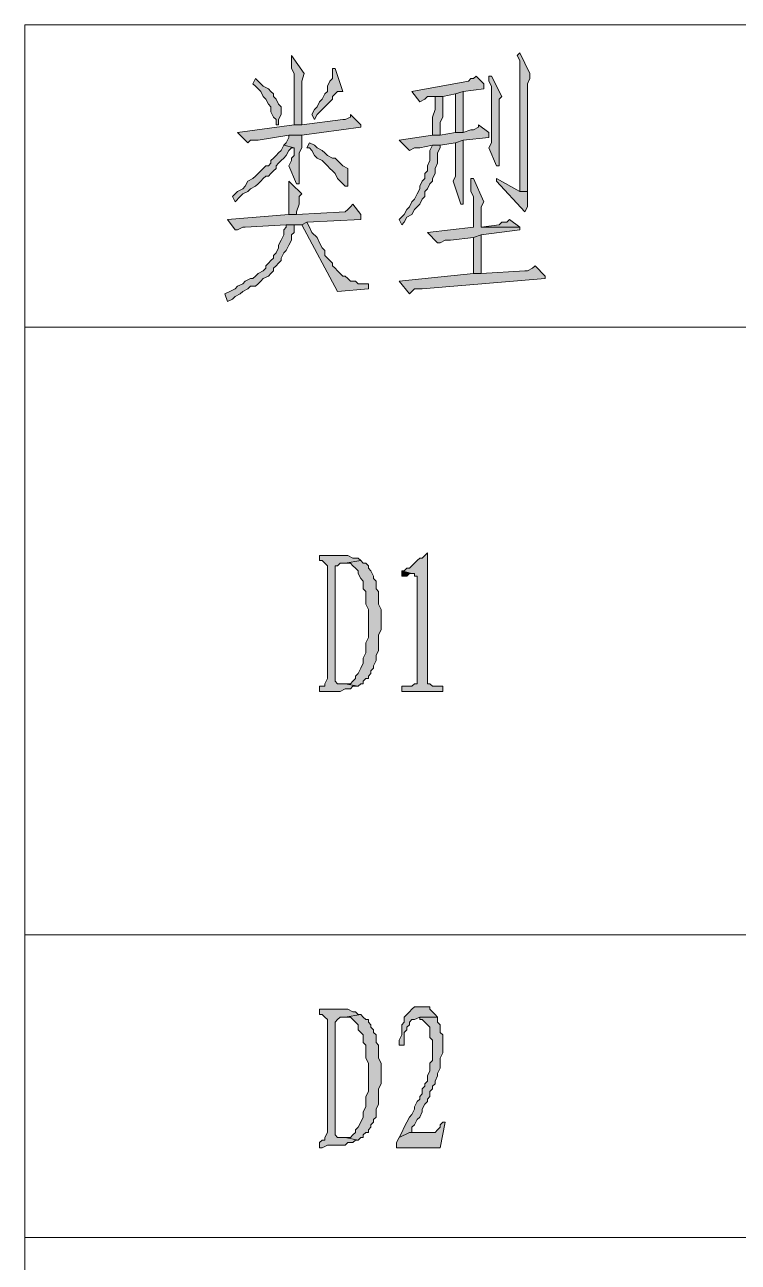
# Model space of a CAD drawing. Header units: millimetres. Extents: x 24 to 410, y 10 to 282.
# Drawn here: x 249.05 to 260.83, y 152.67 to 173.1 of the extents above; entities that cross this region are included whole.
import ezdxf

# ---------------------------------------------------------------- set-up
doc = ezdxf.new("R2010")
doc.units = ezdxf.units.MM

msp = doc.modelspace()

# ---------------------------------------------------------------- hatches: boundary and pattern name
h = msp.add_hatch(color=7)
h.dxf.hatch_style = 2
h.paths.add_polyline_path([(253.449667, 172.593), (253.449667, 172.381333), (253.492, 172.296667), (253.492, 171.45), (253.619, 171.45), (253.619, 172.085), (253.619, 172.127333), (253.619, 172.169667), (253.661333, 172.296667)])
h = msp.add_hatch(color=7)
h.dxf.hatch_style = 2
h.paths.add_polyline_path([(257.217333, 172.635333), (257.175, 172.593), (257.217333, 172.508333), (257.217333, 170.349333), (257.344333, 170.349333), (257.344333, 171.661667), (257.344333, 171.746333), (257.344333, 172.127333), (257.386667, 172.212), (257.386667, 172.296667)])
h = msp.add_hatch(color=7)
h.dxf.hatch_style = 2
h.paths.add_polyline_path([(254.169333, 172.381333), (254.127, 172.381333), (254.127, 172.296667), (254.127, 172.212), (254.084667, 172.169667), (254.042333, 172.085), (254.042333, 172.000333), (254, 171.958), (253.957667, 171.873333), (253.915333, 171.831), (253.873, 171.746333), (253.830667, 171.704), (253.788333, 171.619333), (253.830667, 171.534667), (253.873, 171.619333), (253.957667, 171.704), (254, 171.746333), (254.042333, 171.788667), (254.084667, 171.831), (254.127, 171.873333), (254.127, 171.915667), (254.169333, 171.958), (254.211667, 172.000333), (254.296333, 172.000333)])
h = msp.add_hatch(color=7)
h.dxf.hatch_style = 2
h.paths.add_polyline_path([(256.497667, 172.254333), (256.455333, 172.212), (256.413, 172.212), (256.370667, 172.169667), (255.439333, 172.000333), (255.566333, 171.831), (255.651, 171.873333), (255.693333, 171.915667), (255.947333, 171.915667), (256.159, 171.958), (256.286, 172.000333), (256.624667, 172.042667), (256.624667, 172.127333)])
h = msp.add_hatch(color=7)
h.dxf.hatch_style = 2
h.paths.add_polyline_path([(256.751667, 172.254333), (256.709333, 172.254333), (256.709333, 172.169667), (256.751667, 172.085), (256.751667, 171.153667), (256.709333, 171.069), (256.836333, 170.772667), (256.878667, 170.772667), (256.878667, 171.153667), (256.878667, 171.577), (256.878667, 171.661667), (256.878667, 171.873333), (256.921, 171.915667)])
h = msp.add_hatch(color=7)
h.dxf.hatch_style = 2
h.paths.add_polyline_path([(252.857, 172.212), (252.814667, 172.127333), (252.857, 172.085), (252.899333, 172.042667), (252.941667, 172.000333), (252.984, 171.915667), (253.026333, 171.873333), (253.068667, 171.788667), (253.111, 171.746333), (253.111, 171.661667), (253.153333, 171.577), (253.195667, 171.534667), (253.195667, 171.45), (253.238, 171.45), (253.238, 171.534667), (253.280333, 171.619333), (253.280333, 171.746333), (253.238, 171.788667), (253.195667, 171.873333), (253.153333, 171.915667), (253.153333, 171.958), (253.111, 172.000333), (253.068667, 172.042667), (252.984, 172.085), (252.941667, 172.127333)])
h = msp.add_hatch(color=7)
h.dxf.hatch_style = 2
h.paths.add_polyline_path([(255.947333, 171.915667), (255.820333, 171.915667), (255.820333, 171.788667), (255.820333, 171.704), (255.778, 171.577), (255.778, 171.280667), (255.905, 171.280667), (255.905, 171.492333), (255.947333, 171.577)])
h = msp.add_hatch(color=7)
h.dxf.hatch_style = 2
h.paths.add_polyline_path([(256.286, 172.000333), (256.159, 171.958), (256.159, 171.323), (256.286, 171.323)])
h = msp.add_hatch(color=7)
h.dxf.hatch_style = 2
h.paths.add_polyline_path([(254.423333, 171.619333), (254.423333, 171.577), (254.338667, 171.534667), (254.296333, 171.534667), (253.619, 171.45), (253.492, 171.45), (252.560667, 171.323), (252.73, 171.153667), (252.772333, 171.196), (252.899333, 171.196), (253.407333, 171.280667), (253.619, 171.280667), (254.592667, 171.407667), (254.592667, 171.45)])
h = msp.add_hatch(color=7)
h.dxf.hatch_style = 2
h.paths.add_polyline_path([(256.54, 171.45), (256.54, 171.407667), (256.455333, 171.365333), (256.413, 171.365333), (256.286, 171.323), (256.159, 171.323), (255.905, 171.280667), (255.778, 171.280667), (255.227667, 171.196), (255.397, 171.026667), (255.481667, 171.069), (255.566333, 171.069), (255.778, 171.111333), (255.905, 171.111333), (256.159, 171.153667), (256.286, 171.196), (256.709333, 171.238333), (256.709333, 171.323)])
h = msp.add_hatch(color=7)
h.dxf.hatch_style = 2
h.paths.add_polyline_path([(253.619, 171.280667), (253.407333, 171.280667), (253.407333, 171.238333), (253.365, 171.153667), (253.322667, 171.111333), (253.492, 171.069), (253.492, 170.942), (253.449667, 170.899667), (253.449667, 170.857333), (253.407333, 170.772667), (253.534333, 170.476333), (253.576667, 170.476333), (253.576667, 170.518667), (253.576667, 170.984333), (253.619, 171.069)])
h = msp.add_hatch(color=7)
h.dxf.hatch_style = 2
h.paths.add_polyline_path([(253.322667, 171.111333), (253.280333, 171.026667), (253.238, 170.984333), (253.195667, 170.942), (253.153333, 170.899667), (253.111, 170.857333), (253.111, 170.815), (253.068667, 170.772667), (253.026333, 170.772667), (252.984, 170.730333), (252.941667, 170.688), (252.899333, 170.645667), (252.857, 170.603333), (252.814667, 170.561), (252.73, 170.518667), (252.687667, 170.434), (252.645333, 170.391667), (252.560667, 170.349333), (252.476, 170.264667), (252.518333, 170.18), (252.603, 170.264667), (252.645333, 170.307), (252.73, 170.349333), (252.772333, 170.391667), (252.857, 170.434), (252.899333, 170.476333), (252.941667, 170.518667), (252.984, 170.561), (253.026333, 170.603333), (253.068667, 170.603333), (253.111, 170.645667), (253.153333, 170.688), (253.195667, 170.730333), (253.195667, 170.772667), (253.238, 170.815), (253.280333, 170.857333), (253.322667, 170.899667), (253.365, 170.942), (253.407333, 171.026667), (253.449667, 171.069), (253.492, 171.069)])
h = msp.add_hatch(color=7)
h.dxf.hatch_style = 2
h.paths.add_polyline_path([(253.746, 171.153667), (253.703667, 171.069), (253.746, 171.069), (253.788333, 171.026667), (253.830667, 170.942), (253.873, 170.899667), (253.957667, 170.857333), (254, 170.815), (254.042333, 170.772667), (254.084667, 170.730333), (254.127, 170.688), (254.169333, 170.645667), (254.211667, 170.561), (254.254, 170.518667), (254.296333, 170.476333), (254.338667, 170.434), (254.381, 170.434), (254.381, 170.476333), (254.381, 170.730333), (254.296333, 170.772667), (254.254, 170.815), (254.211667, 170.857333), (254.169333, 170.899667), (254.127, 170.899667), (254.042333, 170.942), (254, 170.984333), (253.957667, 171.026667), (253.873, 171.069), (253.830667, 171.111333)])
h = msp.add_hatch(color=7)
h.dxf.hatch_style = 2
h.paths.add_polyline_path([(255.905, 171.111333), (255.778, 171.111333), (255.735667, 171.026667), (255.735667, 170.857333), (255.693333, 170.772667), (255.693333, 170.688), (255.651, 170.645667), (255.651, 170.561), (255.608667, 170.518667), (255.566333, 170.434), (255.566333, 170.391667), (255.524, 170.307), (255.481667, 170.222333), (255.439333, 170.18), (255.397, 170.095333), (255.354667, 170.053), (255.312333, 169.968333), (255.227667, 169.883667), (255.27, 169.799), (255.312333, 169.841333), (255.354667, 169.926), (255.439333, 169.968333), (255.481667, 170.053), (255.524, 170.095333), (255.566333, 170.137667), (255.608667, 170.222333), (255.651, 170.264667), (255.651, 170.349333), (255.693333, 170.391667), (255.735667, 170.476333), (255.778, 170.518667), (255.778, 170.561), (255.820333, 170.645667), (255.820333, 170.730333), (255.862667, 170.815), (255.862667, 170.984333), (255.905, 171.069)])
h = msp.add_hatch(color=7)
h.dxf.hatch_style = 2
h.paths.add_polyline_path([(256.286, 171.196), (256.159, 171.153667), (256.159, 170.603333), (256.116667, 170.518667), (256.243667, 170.137667), (256.286, 170.137667), (256.286, 170.730333)])
h = msp.add_hatch(color=7)
h.dxf.hatch_style = 2
h.paths.add_polyline_path([(253.407333, 170.518667), (253.407333, 169.968333), (253.534333, 169.968333), (253.534333, 170.010667), (253.576667, 170.137667), (253.576667, 170.264667), (253.619, 170.307), (253.449667, 170.476333)])
h = msp.add_hatch(color=7)
h.dxf.hatch_style = 2
h.paths.add_polyline_path([(256.455333, 170.561), (256.413, 170.561), (256.413, 170.476333), (256.413, 170.349333), (256.455333, 170.264667), (256.455333, 169.756667), (255.693333, 169.672), (255.862667, 169.502667), (255.905, 169.502667), (255.989667, 169.545), (256.074333, 169.545), (256.455333, 169.587333), (256.582333, 169.629667), (257.217333, 169.714333), (257.217333, 169.756667), (256.582333, 169.756667), (256.582333, 169.968333), (256.582333, 170.010667), (256.582333, 170.095333), (256.624667, 170.18)])
h = msp.add_hatch(color=7)
h.dxf.hatch_style = 2
h.paths.add_polyline_path([(256.836333, 170.561), (256.836333, 170.518667), (257.302, 170.010667), (257.344333, 170.095333), (257.344333, 170.349333), (257.217333, 170.349333)])
h = msp.add_hatch(color=7)
h.dxf.hatch_style = 2
h.paths.add_polyline_path([(254.465667, 170.137667), (254.423333, 170.095333), (254.381, 170.053), (254.338667, 170.010667), (253.534333, 169.968333), (253.407333, 169.968333), (252.391333, 169.883667), (252.518333, 169.714333), (252.560667, 169.714333), (252.645333, 169.756667), (252.687667, 169.756667), (253.365, 169.799), (253.619, 169.799), (253.703667, 169.841333), (254.592667, 169.883667), (254.592667, 169.968333)])
h = msp.add_hatch(color=7)
h.dxf.hatch_style = 2
h.paths.add_polyline_path([(253.492, 169.799), (253.365, 169.799), (253.365, 169.756667), (253.322667, 169.714333), (253.322667, 169.629667), (253.280333, 169.545), (253.238, 169.460333), (253.238, 169.418), (253.195667, 169.333333), (253.153333, 169.291), (253.153333, 169.248667), (253.111, 169.206333), (253.068667, 169.164), (253.026333, 169.121667), (253.026333, 169.079333), (252.984, 169.037), (252.899333, 168.994667), (252.857, 168.952333), (252.814667, 168.91), (252.772333, 168.91), (252.687667, 168.867667), (252.645333, 168.825333), (252.560667, 168.783), (252.518333, 168.740667), (252.433667, 168.698333), (252.349, 168.656), (252.391333, 168.529), (252.476, 168.571333), (252.518333, 168.613667), (252.603, 168.656), (252.645333, 168.698333), (252.73, 168.740667), (252.772333, 168.783), (252.857, 168.783), (252.899333, 168.825333), (252.941667, 168.867667), (252.984, 168.91), (253.068667, 168.952333), (253.111, 168.994667), (253.153333, 169.037), (253.153333, 169.079333), (253.195667, 169.121667), (253.238, 169.164), (253.280333, 169.206333), (253.280333, 169.248667), (253.322667, 169.333333), (253.365, 169.375667), (253.407333, 169.460333), (253.449667, 169.545), (253.449667, 169.629667), (253.492, 169.672)])
h = msp.add_hatch(color=7)
h.dxf.hatch_style = 2
h.paths.add_polyline_path([(253.703667, 169.841333), (253.619, 169.799), (254.211667, 168.698333), (254.719667, 168.740667), (254.719667, 168.825333), (254.677333, 168.825333), (254.550333, 168.825333), (254.508, 168.867667), (254.423333, 168.867667), (254.381, 168.91), (254.338667, 168.952333), (254.296333, 168.952333), (254.254, 168.994667), (254.211667, 169.037), (254.169333, 169.079333), (254.127, 169.121667), (254.127, 169.164), (254.084667, 169.206333), (254.042333, 169.248667), (254, 169.291), (254, 169.375667), (253.957667, 169.418), (253.915333, 169.502667), (253.873, 169.587333), (253.788333, 169.672), (253.746, 169.756667)])
h = msp.add_hatch(color=7)
h.dxf.hatch_style = 2
h.paths.add_polyline_path([(257.048, 169.883667), (257.005667, 169.841333), (256.921, 169.841333), (256.878667, 169.799), (256.582333, 169.756667), (257.217333, 169.756667)])
h = msp.add_hatch(color=7)
h.dxf.hatch_style = 2
h.paths.add_polyline_path([(256.582333, 169.629667), (256.455333, 169.587333), (256.455333, 168.994667), (256.582333, 168.994667)])
h = msp.add_hatch(color=7)
h.dxf.hatch_style = 2
h.paths.add_polyline_path([(257.471333, 169.121667), (257.429, 169.079333), (257.344333, 169.037), (257.302, 169.037), (256.582333, 168.994667), (256.455333, 168.994667), (255.227667, 168.867667), (255.397, 168.656), (255.439333, 168.698333), (255.481667, 168.740667), (255.608667, 168.740667), (257.640667, 168.91), (257.640667, 168.952333)])
h = msp.add_hatch(color=7)
h.dxf.hatch_style = 2
h.paths.add_polyline_path([(254.296333, 164.338), (253.915333, 164.338), (253.915333, 164.253333), (253.957667, 164.253333), (254, 164.211), (254.042333, 164.168667), (254.042333, 162.306), (254, 162.221333), (254, 162.179), (253.957667, 162.179), (253.915333, 162.179), (253.915333, 162.094333), (254.254, 162.094333), (254.338667, 162.136667), (254.423333, 162.136667), (254.465667, 162.179), (254.550333, 162.179), (254.338667, 162.221333), (254.296333, 162.221333), (254.211667, 162.221333), (254.169333, 162.263667), (254.169333, 164.168667), (254.211667, 164.168667), (254.254, 164.211), (254.338667, 164.211), (254.592667, 164.253333), (254.550333, 164.295667), (254.465667, 164.295667), (254.381, 164.338)])
h = msp.add_hatch(color=7)
h.dxf.hatch_style = 2
h.paths.add_polyline_path([(255.693333, 164.380333), (255.651, 164.338), (255.608667, 164.295667), (255.566333, 164.295667), (255.524, 164.253333), (255.481667, 164.211), (255.439333, 164.168667), (255.397, 164.126333), (255.354667, 164.126333), (255.312333, 164.084), (255.27, 164.084), (255.439333, 164.041667), (255.481667, 164.041667), (255.481667, 163.999333), (255.524, 163.999333), (255.524, 163.914667), (255.524, 162.221333), (255.481667, 162.221333), (255.439333, 162.179), (255.27, 162.179), (255.27, 162.094333), (255.947333, 162.094333), (255.947333, 162.179), (255.778, 162.179), (255.735667, 162.221333), (255.693333, 162.221333), (255.693333, 162.263667)])
h = msp.add_hatch(color=7)
h.dxf.hatch_style = 2
h.paths.add_polyline_path([(254.592667, 164.253333), (254.338667, 164.211), (254.423333, 164.211), (254.465667, 164.168667), (254.508, 164.126333), (254.550333, 164.084), (254.550333, 164.041667), (254.592667, 163.957), (254.635, 163.914667), (254.635, 163.787667), (254.677333, 163.745333), (254.677333, 163.533667), (254.719667, 163.449), (254.719667, 162.983333), (254.677333, 162.898667), (254.677333, 162.856333), (254.677333, 162.771667), (254.677333, 162.729333), (254.635, 162.644667), (254.635, 162.56), (254.592667, 162.475333), (254.550333, 162.390667), (254.508, 162.348333), (254.508, 162.306), (254.465667, 162.263667), (254.423333, 162.221333), (254.338667, 162.221333), (254.550333, 162.179), (254.592667, 162.221333), (254.635, 162.221333), (254.635, 162.263667), (254.677333, 162.306), (254.719667, 162.306), (254.719667, 162.348333), (254.762, 162.390667), (254.762, 162.433), (254.804333, 162.475333), (254.804333, 162.517667), (254.846667, 162.602333), (254.846667, 162.687), (254.889, 162.771667), (254.889, 163.025667), (254.931333, 163.110333), (254.931333, 163.449), (254.889, 163.533667), (254.889, 163.745333), (254.846667, 163.787667), (254.846667, 163.914667), (254.804333, 163.957), (254.804333, 163.999333), (254.762, 164.084), (254.719667, 164.126333), (254.719667, 164.168667), (254.677333, 164.211), (254.635, 164.211)])
h = msp.add_hatch(color=7)
h.dxf.hatch_style = 2
h.paths.add_polyline_path([(255.27, 164.084), (255.27, 163.999333), (255.312333, 163.999333), (255.354667, 163.999333), (255.397, 164.041667), (255.439333, 164.041667)])
h = msp.add_hatch(color=7)
h.dxf.hatch_style = 2
h.paths.add_polyline_path([(254.296333, 156.845), (253.915333, 156.845), (253.915333, 156.760333), (253.957667, 156.760333), (254, 156.718), (254.042333, 156.675667), (254.042333, 154.813), (254, 154.728333), (254, 154.686), (253.957667, 154.686), (253.915333, 154.643667), (253.915333, 154.559), (253.957667, 154.559), (254.042333, 154.601333), (254.338667, 154.601333), (254.381, 154.643667), (254.465667, 154.643667), (254.508, 154.686), (254.550333, 154.686), (254.338667, 154.728333), (254.296333, 154.728333), (254.211667, 154.728333), (254.169333, 154.770667), (254.169333, 156.633333), (254.211667, 156.675667), (254.254, 156.718), (254.338667, 156.718), (254.592667, 156.760333), (254.550333, 156.760333), (254.508, 156.802667), (254.465667, 156.802667), (254.381, 156.845)])
h = msp.add_hatch(color=7)
h.dxf.hatch_style = 2
h.paths.add_polyline_path([(254.592667, 156.760333), (254.338667, 156.718), (254.423333, 156.718), (254.465667, 156.675667), (254.508, 156.633333), (254.550333, 156.591), (254.550333, 156.506333), (254.592667, 156.464), (254.635, 156.421667), (254.635, 156.294667), (254.677333, 156.252333), (254.677333, 156.040667), (254.719667, 155.956), (254.719667, 155.490333), (254.677333, 155.405667), (254.677333, 155.363333), (254.677333, 155.278667), (254.677333, 155.236333), (254.635, 155.151667), (254.635, 155.067), (254.592667, 154.982333), (254.550333, 154.897667), (254.508, 154.855333), (254.508, 154.813), (254.465667, 154.770667), (254.423333, 154.728333), (254.338667, 154.728333), (254.550333, 154.686), (254.592667, 154.728333), (254.635, 154.728333), (254.635, 154.770667), (254.677333, 154.813), (254.719667, 154.813), (254.719667, 154.855333), (254.762, 154.897667), (254.762, 154.94), (254.804333, 154.982333), (254.804333, 155.024667), (254.846667, 155.067), (254.846667, 155.194), (254.889, 155.278667), (254.889, 155.532667), (254.931333, 155.617333), (254.931333, 155.956), (254.889, 156.040667), (254.889, 156.252333), (254.846667, 156.294667), (254.846667, 156.421667), (254.804333, 156.464), (254.804333, 156.506333), (254.762, 156.548667), (254.762, 156.591), (254.719667, 156.633333), (254.719667, 156.675667), (254.677333, 156.675667), (254.635, 156.718)])
h = msp.add_hatch(color=7)
h.dxf.hatch_style = 2
h.paths.add_polyline_path([(255.608667, 156.887333), (255.481667, 156.887333), (255.439333, 156.845), (255.397, 156.802667), (255.354667, 156.760333), (255.312333, 156.718), (255.312333, 156.633333), (255.27, 156.591), (255.27, 156.421667), (255.227667, 156.337), (255.227667, 156.252333), (255.312333, 156.252333), (255.312333, 156.464), (255.354667, 156.506333), (255.354667, 156.548667), (255.397, 156.591), (255.397, 156.633333), (255.439333, 156.675667), (255.481667, 156.675667), (255.566333, 156.718), (255.862667, 156.718), (255.820333, 156.760333), (255.778, 156.802667), (255.735667, 156.845), (255.735667, 156.887333), (255.693333, 156.887333)])
h = msp.add_hatch(color=7)
h.dxf.hatch_style = 2
h.paths.add_polyline_path([(255.862667, 156.718), (255.566333, 156.718), (255.566333, 156.675667), (255.608667, 156.675667), (255.651, 156.633333), (255.693333, 156.591), (255.735667, 156.548667), (255.735667, 156.379333), (255.778, 156.337), (255.778, 155.998333), (255.735667, 155.956), (255.735667, 155.829), (255.693333, 155.744333), (255.693333, 155.659667), (255.651, 155.617333), (255.651, 155.575), (255.608667, 155.532667), (255.608667, 155.448), (255.566333, 155.405667), (255.566333, 155.363333), (255.524, 155.321), (255.481667, 155.236333), (255.481667, 155.194), (255.439333, 155.109333), (255.397, 155.067), (255.354667, 154.982333), (255.312333, 154.897667), (255.27, 154.813), (255.227667, 154.728333), (255.397, 154.813), (255.439333, 154.813), (255.439333, 154.897667), (255.481667, 154.94), (255.524, 155.024667), (255.566333, 155.067), (255.608667, 155.151667), (255.608667, 155.194), (255.651, 155.278667), (255.693333, 155.321), (255.693333, 155.363333), (255.735667, 155.405667), (255.735667, 155.490333), (255.778, 155.532667), (255.778, 155.575), (255.820333, 155.617333), (255.820333, 155.659667), (255.862667, 155.744333), (255.862667, 155.786667), (255.905, 155.871333), (255.905, 156.040667), (255.947333, 156.125333), (255.947333, 156.421667), (255.905, 156.464), (255.905, 156.591), (255.862667, 156.633333)])
h = msp.add_hatch(color=7)
h.dxf.hatch_style = 2
h.paths.add_polyline_path([(255.989667, 154.982333), (255.947333, 154.982333), (255.905, 154.94), (255.905, 154.897667), (255.862667, 154.855333), (255.820333, 154.813), (255.397, 154.813), (255.227667, 154.728333), (255.185333, 154.643667), (255.185333, 154.559), (255.905, 154.559)])

# ---------------------------------------------------------------- linework, layer by layer
at = {"color": 7, "lineweight": 0}
for points in [[(249.047, 173.101), (377.063, 173.101), (377.063, 118.11), (249.047, 118.11)], [(253.449667, 172.593), (253.449667, 172.381333), (253.492, 172.296667), (253.492, 171.45), (253.619, 171.45), (253.619, 172.085), (253.619, 172.127333), (253.619, 172.169667), (253.661333, 172.296667)], [(257.217333, 172.635333), (257.175, 172.593), (257.217333, 172.508333), (257.217333, 170.349333), (257.344333, 170.349333), (257.344333, 171.661667), (257.344333, 171.746333), (257.344333, 172.127333), (257.386667, 172.212), (257.386667, 172.296667)], [(254.169333, 172.381333), (254.127, 172.381333), (254.127, 172.296667), (254.127, 172.212), (254.084667, 172.169667), (254.042333, 172.085), (254.042333, 172.000333), (254, 171.958), (253.957667, 171.873333), (253.915333, 171.831), (253.873, 171.746333), (253.830667, 171.704), (253.788333, 171.619333), (253.830667, 171.534667), (253.873, 171.619333), (253.957667, 171.704), (254, 171.746333), (254.042333, 171.788667), (254.084667, 171.831), (254.127, 171.873333), (254.127, 171.915667), (254.169333, 171.958), (254.211667, 172.000333), (254.296333, 172.000333)], [(256.497667, 172.254333), (256.455333, 172.212), (256.413, 172.212), (256.370667, 172.169667), (255.439333, 172.000333), (255.566333, 171.831), (255.651, 171.873333), (255.693333, 171.915667), (255.947333, 171.915667), (256.159, 171.958), (256.286, 172.000333), (256.624667, 172.042667), (256.624667, 172.127333)], [(256.751667, 172.254333), (256.709333, 172.254333), (256.709333, 172.169667), (256.751667, 172.085), (256.751667, 171.153667), (256.709333, 171.069), (256.836333, 170.772667), (256.878667, 170.772667), (256.878667, 171.153667), (256.878667, 171.577), (256.878667, 171.661667), (256.878667, 171.873333), (256.921, 171.915667)], [(252.857, 172.212), (252.814667, 172.127333), (252.857, 172.085), (252.899333, 172.042667), (252.941667, 172.000333), (252.984, 171.915667), (253.026333, 171.873333), (253.068667, 171.788667), (253.111, 171.746333), (253.111, 171.661667), (253.153333, 171.577), (253.195667, 171.534667), (253.195667, 171.45), (253.238, 171.45), (253.238, 171.534667), (253.280333, 171.619333), (253.280333, 171.746333), (253.238, 171.788667), (253.195667, 171.873333), (253.153333, 171.915667), (253.153333, 171.958), (253.111, 172.000333), (253.068667, 172.042667), (252.984, 172.085), (252.941667, 172.127333)], [(255.947333, 171.915667), (255.820333, 171.915667), (255.820333, 171.788667), (255.820333, 171.704), (255.778, 171.577), (255.778, 171.280667), (255.905, 171.280667), (255.905, 171.492333), (255.947333, 171.577)], [(256.286, 172.000333), (256.159, 171.958), (256.159, 171.323), (256.286, 171.323)], [(254.423333, 171.619333), (254.423333, 171.577), (254.338667, 171.534667), (254.296333, 171.534667), (253.619, 171.45), (253.492, 171.45), (252.560667, 171.323), (252.73, 171.153667), (252.772333, 171.196), (252.899333, 171.196), (253.407333, 171.280667), (253.619, 171.280667), (254.592667, 171.407667), (254.592667, 171.45)], [(256.54, 171.45), (256.54, 171.407667), (256.455333, 171.365333), (256.413, 171.365333), (256.286, 171.323), (256.159, 171.323), (255.905, 171.280667), (255.778, 171.280667), (255.227667, 171.196), (255.397, 171.026667), (255.481667, 171.069), (255.566333, 171.069), (255.778, 171.111333), (255.905, 171.111333), (256.159, 171.153667), (256.286, 171.196), (256.709333, 171.238333), (256.709333, 171.323)], [(253.619, 171.280667), (253.407333, 171.280667), (253.407333, 171.238333), (253.365, 171.153667), (253.322667, 171.111333), (253.492, 171.069), (253.492, 170.942), (253.449667, 170.899667), (253.449667, 170.857333), (253.407333, 170.772667), (253.534333, 170.476333), (253.576667, 170.476333), (253.576667, 170.518667), (253.576667, 170.984333), (253.619, 171.069)], [(253.322667, 171.111333), (253.280333, 171.026667), (253.238, 170.984333), (253.195667, 170.942), (253.153333, 170.899667), (253.111, 170.857333), (253.111, 170.815), (253.068667, 170.772667), (253.026333, 170.772667), (252.984, 170.730333), (252.941667, 170.688), (252.899333, 170.645667), (252.857, 170.603333), (252.814667, 170.561), (252.73, 170.518667), (252.687667, 170.434), (252.645333, 170.391667), (252.560667, 170.349333), (252.476, 170.264667), (252.518333, 170.18), (252.603, 170.264667), (252.645333, 170.307), (252.73, 170.349333), (252.772333, 170.391667), (252.857, 170.434), (252.899333, 170.476333), (252.941667, 170.518667), (252.984, 170.561), (253.026333, 170.603333), (253.068667, 170.603333), (253.111, 170.645667), (253.153333, 170.688), (253.195667, 170.730333), (253.195667, 170.772667), (253.238, 170.815), (253.280333, 170.857333), (253.322667, 170.899667), (253.365, 170.942), (253.407333, 171.026667), (253.449667, 171.069), (253.492, 171.069)], [(253.746, 171.153667), (253.703667, 171.069), (253.746, 171.069), (253.788333, 171.026667), (253.830667, 170.942), (253.873, 170.899667), (253.957667, 170.857333), (254, 170.815), (254.042333, 170.772667), (254.084667, 170.730333), (254.127, 170.688), (254.169333, 170.645667), (254.211667, 170.561), (254.254, 170.518667), (254.296333, 170.476333), (254.338667, 170.434), (254.381, 170.434), (254.381, 170.476333), (254.381, 170.730333), (254.296333, 170.772667), (254.254, 170.815), (254.211667, 170.857333), (254.169333, 170.899667), (254.127, 170.899667), (254.042333, 170.942), (254, 170.984333), (253.957667, 171.026667), (253.873, 171.069), (253.830667, 171.111333)], [(255.905, 171.111333), (255.778, 171.111333), (255.735667, 171.026667), (255.735667, 170.857333), (255.693333, 170.772667), (255.693333, 170.688), (255.651, 170.645667), (255.651, 170.561), (255.608667, 170.518667), (255.566333, 170.434), (255.566333, 170.391667), (255.524, 170.307), (255.481667, 170.222333), (255.439333, 170.18), (255.397, 170.095333), (255.354667, 170.053), (255.312333, 169.968333), (255.227667, 169.883667), (255.27, 169.799), (255.312333, 169.841333), (255.354667, 169.926), (255.439333, 169.968333), (255.481667, 170.053), (255.524, 170.095333), (255.566333, 170.137667), (255.608667, 170.222333), (255.651, 170.264667), (255.651, 170.349333), (255.693333, 170.391667), (255.735667, 170.476333), (255.778, 170.518667), (255.778, 170.561), (255.820333, 170.645667), (255.820333, 170.730333), (255.862667, 170.815), (255.862667, 170.984333), (255.905, 171.069)], [(256.286, 171.196), (256.159, 171.153667), (256.159, 170.603333), (256.116667, 170.518667), (256.243667, 170.137667), (256.286, 170.137667), (256.286, 170.730333)], [(253.407333, 170.518667), (253.407333, 169.968333), (253.534333, 169.968333), (253.534333, 170.010667), (253.576667, 170.137667), (253.576667, 170.264667), (253.619, 170.307), (253.449667, 170.476333)], [(256.455333, 170.561), (256.413, 170.561), (256.413, 170.476333), (256.413, 170.349333), (256.455333, 170.264667), (256.455333, 169.756667), (255.693333, 169.672), (255.862667, 169.502667), (255.905, 169.502667), (255.989667, 169.545), (256.074333, 169.545), (256.455333, 169.587333), (256.582333, 169.629667), (257.217333, 169.714333), (257.217333, 169.756667), (256.582333, 169.756667), (256.582333, 169.968333), (256.582333, 170.010667), (256.582333, 170.095333), (256.624667, 170.18)], [(256.836333, 170.561), (256.836333, 170.518667), (257.302, 170.010667), (257.344333, 170.095333), (257.344333, 170.349333), (257.217333, 170.349333)], [(254.465667, 170.137667), (254.423333, 170.095333), (254.381, 170.053), (254.338667, 170.010667), (253.534333, 169.968333), (253.407333, 169.968333), (252.391333, 169.883667), (252.518333, 169.714333), (252.560667, 169.714333), (252.645333, 169.756667), (252.687667, 169.756667), (253.365, 169.799), (253.619, 169.799), (253.703667, 169.841333), (254.592667, 169.883667), (254.592667, 169.968333)], [(253.492, 169.799), (253.365, 169.799), (253.365, 169.756667), (253.322667, 169.714333), (253.322667, 169.629667), (253.280333, 169.545), (253.238, 169.460333), (253.238, 169.418), (253.195667, 169.333333), (253.153333, 169.291), (253.153333, 169.248667), (253.111, 169.206333), (253.068667, 169.164), (253.026333, 169.121667), (253.026333, 169.079333), (252.984, 169.037), (252.899333, 168.994667), (252.857, 168.952333), (252.814667, 168.91), (252.772333, 168.91), (252.687667, 168.867667), (252.645333, 168.825333), (252.560667, 168.783), (252.518333, 168.740667), (252.433667, 168.698333), (252.349, 168.656), (252.391333, 168.529), (252.476, 168.571333), (252.518333, 168.613667), (252.603, 168.656), (252.645333, 168.698333), (252.73, 168.740667), (252.772333, 168.783), (252.857, 168.783), (252.899333, 168.825333), (252.941667, 168.867667), (252.984, 168.91), (253.068667, 168.952333), (253.111, 168.994667), (253.153333, 169.037), (253.153333, 169.079333), (253.195667, 169.121667), (253.238, 169.164), (253.280333, 169.206333), (253.280333, 169.248667), (253.322667, 169.333333), (253.365, 169.375667), (253.407333, 169.460333), (253.449667, 169.545), (253.449667, 169.629667), (253.492, 169.672)], [(253.703667, 169.841333), (253.619, 169.799), (254.211667, 168.698333), (254.719667, 168.740667), (254.719667, 168.825333), (254.677333, 168.825333), (254.550333, 168.825333), (254.508, 168.867667), (254.423333, 168.867667), (254.381, 168.91), (254.338667, 168.952333), (254.296333, 168.952333), (254.254, 168.994667), (254.211667, 169.037), (254.169333, 169.079333), (254.127, 169.121667), (254.127, 169.164), (254.084667, 169.206333), (254.042333, 169.248667), (254, 169.291), (254, 169.375667), (253.957667, 169.418), (253.915333, 169.502667), (253.873, 169.587333), (253.788333, 169.672), (253.746, 169.756667)], [(257.048, 169.883667), (257.005667, 169.841333), (256.921, 169.841333), (256.878667, 169.799), (256.582333, 169.756667), (257.217333, 169.756667)], [(256.582333, 169.629667), (256.455333, 169.587333), (256.455333, 168.994667), (256.582333, 168.994667)], [(257.471333, 169.121667), (257.429, 169.079333), (257.344333, 169.037), (257.302, 169.037), (256.582333, 168.994667), (256.455333, 168.994667), (255.227667, 168.867667), (255.397, 168.656), (255.439333, 168.698333), (255.481667, 168.740667), (255.608667, 168.740667), (257.640667, 168.91), (257.640667, 168.952333)], [(254.296333, 164.338), (253.915333, 164.338), (253.915333, 164.253333), (253.957667, 164.253333), (254, 164.211), (254.042333, 164.168667), (254.042333, 162.306), (254, 162.221333), (254, 162.179), (253.957667, 162.179), (253.915333, 162.179), (253.915333, 162.094333), (254.254, 162.094333), (254.338667, 162.136667), (254.423333, 162.136667), (254.465667, 162.179), (254.550333, 162.179), (254.338667, 162.221333), (254.296333, 162.221333), (254.211667, 162.221333), (254.169333, 162.263667), (254.169333, 164.168667), (254.211667, 164.168667), (254.254, 164.211), (254.338667, 164.211), (254.592667, 164.253333), (254.550333, 164.295667), (254.465667, 164.295667), (254.381, 164.338)], [(255.693333, 164.380333), (255.651, 164.338), (255.608667, 164.295667), (255.566333, 164.295667), (255.524, 164.253333), (255.481667, 164.211), (255.439333, 164.168667), (255.397, 164.126333), (255.354667, 164.126333), (255.312333, 164.084), (255.27, 164.084), (255.439333, 164.041667), (255.481667, 164.041667), (255.481667, 163.999333), (255.524, 163.999333), (255.524, 163.914667), (255.524, 162.221333), (255.481667, 162.221333), (255.439333, 162.179), (255.27, 162.179), (255.27, 162.094333), (255.947333, 162.094333), (255.947333, 162.179), (255.778, 162.179), (255.735667, 162.221333), (255.693333, 162.221333), (255.693333, 162.263667)], [(254.592667, 164.253333), (254.338667, 164.211), (254.423333, 164.211), (254.465667, 164.168667), (254.508, 164.126333), (254.550333, 164.084), (254.550333, 164.041667), (254.592667, 163.957), (254.635, 163.914667), (254.635, 163.787667), (254.677333, 163.745333), (254.677333, 163.533667), (254.719667, 163.449), (254.719667, 162.983333), (254.677333, 162.898667), (254.677333, 162.856333), (254.677333, 162.771667), (254.677333, 162.729333), (254.635, 162.644667), (254.635, 162.56), (254.592667, 162.475333), (254.550333, 162.390667), (254.508, 162.348333), (254.508, 162.306), (254.465667, 162.263667), (254.423333, 162.221333), (254.338667, 162.221333), (254.550333, 162.179), (254.592667, 162.221333), (254.635, 162.221333), (254.635, 162.263667), (254.677333, 162.306), (254.719667, 162.306), (254.719667, 162.348333), (254.762, 162.390667), (254.762, 162.433), (254.804333, 162.475333), (254.804333, 162.517667), (254.846667, 162.602333), (254.846667, 162.687), (254.889, 162.771667), (254.889, 163.025667), (254.931333, 163.110333), (254.931333, 163.449), (254.889, 163.533667), (254.889, 163.745333), (254.846667, 163.787667), (254.846667, 163.914667), (254.804333, 163.957), (254.804333, 163.999333), (254.762, 164.084), (254.719667, 164.126333), (254.719667, 164.168667), (254.677333, 164.211), (254.635, 164.211)], [(255.27, 164.084), (255.27, 163.999333), (255.312333, 163.999333), (255.354667, 163.999333), (255.397, 164.041667), (255.439333, 164.041667)], [(254.296333, 156.845), (253.915333, 156.845), (253.915333, 156.760333), (253.957667, 156.760333), (254, 156.718), (254.042333, 156.675667), (254.042333, 154.813), (254, 154.728333), (254, 154.686), (253.957667, 154.686), (253.915333, 154.643667), (253.915333, 154.559), (253.957667, 154.559), (254.042333, 154.601333), (254.338667, 154.601333), (254.381, 154.643667), (254.465667, 154.643667), (254.508, 154.686), (254.550333, 154.686), (254.338667, 154.728333), (254.296333, 154.728333), (254.211667, 154.728333), (254.169333, 154.770667), (254.169333, 156.633333), (254.211667, 156.675667), (254.254, 156.718), (254.338667, 156.718), (254.592667, 156.760333), (254.550333, 156.760333), (254.508, 156.802667), (254.465667, 156.802667), (254.381, 156.845)], [(254.592667, 156.760333), (254.338667, 156.718), (254.423333, 156.718), (254.465667, 156.675667), (254.508, 156.633333), (254.550333, 156.591), (254.550333, 156.506333), (254.592667, 156.464), (254.635, 156.421667), (254.635, 156.294667), (254.677333, 156.252333), (254.677333, 156.040667), (254.719667, 155.956), (254.719667, 155.490333), (254.677333, 155.405667), (254.677333, 155.363333), (254.677333, 155.278667), (254.677333, 155.236333), (254.635, 155.151667), (254.635, 155.067), (254.592667, 154.982333), (254.550333, 154.897667), (254.508, 154.855333), (254.508, 154.813), (254.465667, 154.770667), (254.423333, 154.728333), (254.338667, 154.728333), (254.550333, 154.686), (254.592667, 154.728333), (254.635, 154.728333), (254.635, 154.770667), (254.677333, 154.813), (254.719667, 154.813), (254.719667, 154.855333), (254.762, 154.897667), (254.762, 154.94), (254.804333, 154.982333), (254.804333, 155.024667), (254.846667, 155.067), (254.846667, 155.194), (254.889, 155.278667), (254.889, 155.532667), (254.931333, 155.617333), (254.931333, 155.956), (254.889, 156.040667), (254.889, 156.252333), (254.846667, 156.294667), (254.846667, 156.421667), (254.804333, 156.464), (254.804333, 156.506333), (254.762, 156.548667), (254.762, 156.591), (254.719667, 156.633333), (254.719667, 156.675667), (254.677333, 156.675667), (254.635, 156.718)], [(255.608667, 156.887333), (255.481667, 156.887333), (255.439333, 156.845), (255.397, 156.802667), (255.354667, 156.760333), (255.312333, 156.718), (255.312333, 156.633333), (255.27, 156.591), (255.27, 156.421667), (255.227667, 156.337), (255.227667, 156.252333), (255.312333, 156.252333), (255.312333, 156.464), (255.354667, 156.506333), (255.354667, 156.548667), (255.397, 156.591), (255.397, 156.633333), (255.439333, 156.675667), (255.481667, 156.675667), (255.566333, 156.718), (255.862667, 156.718), (255.820333, 156.760333), (255.778, 156.802667), (255.735667, 156.845), (255.735667, 156.887333), (255.693333, 156.887333)], [(255.862667, 156.718), (255.566333, 156.718), (255.566333, 156.675667), (255.608667, 156.675667), (255.651, 156.633333), (255.693333, 156.591), (255.735667, 156.548667), (255.735667, 156.379333), (255.778, 156.337), (255.778, 155.998333), (255.735667, 155.956), (255.735667, 155.829), (255.693333, 155.744333), (255.693333, 155.659667), (255.651, 155.617333), (255.651, 155.575), (255.608667, 155.532667), (255.608667, 155.448), (255.566333, 155.405667), (255.566333, 155.363333), (255.524, 155.321), (255.481667, 155.236333), (255.481667, 155.194), (255.439333, 155.109333), (255.397, 155.067), (255.354667, 154.982333), (255.312333, 154.897667), (255.27, 154.813), (255.227667, 154.728333), (255.397, 154.813), (255.439333, 154.813), (255.439333, 154.897667), (255.481667, 154.94), (255.524, 155.024667), (255.566333, 155.067), (255.608667, 155.151667), (255.608667, 155.194), (255.651, 155.278667), (255.693333, 155.321), (255.693333, 155.363333), (255.735667, 155.405667), (255.735667, 155.490333), (255.778, 155.532667), (255.778, 155.575), (255.820333, 155.617333), (255.820333, 155.659667), (255.862667, 155.744333), (255.862667, 155.786667), (255.905, 155.871333), (255.905, 156.040667), (255.947333, 156.125333), (255.947333, 156.421667), (255.905, 156.464), (255.905, 156.591), (255.862667, 156.633333)], [(255.989667, 154.982333), (255.947333, 154.982333), (255.905, 154.94), (255.905, 154.897667), (255.862667, 154.855333), (255.820333, 154.813), (255.397, 154.813), (255.227667, 154.728333), (255.185333, 154.643667), (255.185333, 154.559), (255.905, 154.559)]]:
    msp.add_lwpolyline(points, close=True, dxfattribs=at)
for points in [[(249.047, 168.105667), (377.063, 168.105667)], [(249.047, 158.072667), (273.05, 158.072667)], [(249.047, 153.077333), (273.05, 153.077333)]]:
    msp.add_lwpolyline(points, dxfattribs=at)

doc.saveas('drawing.dxf')
